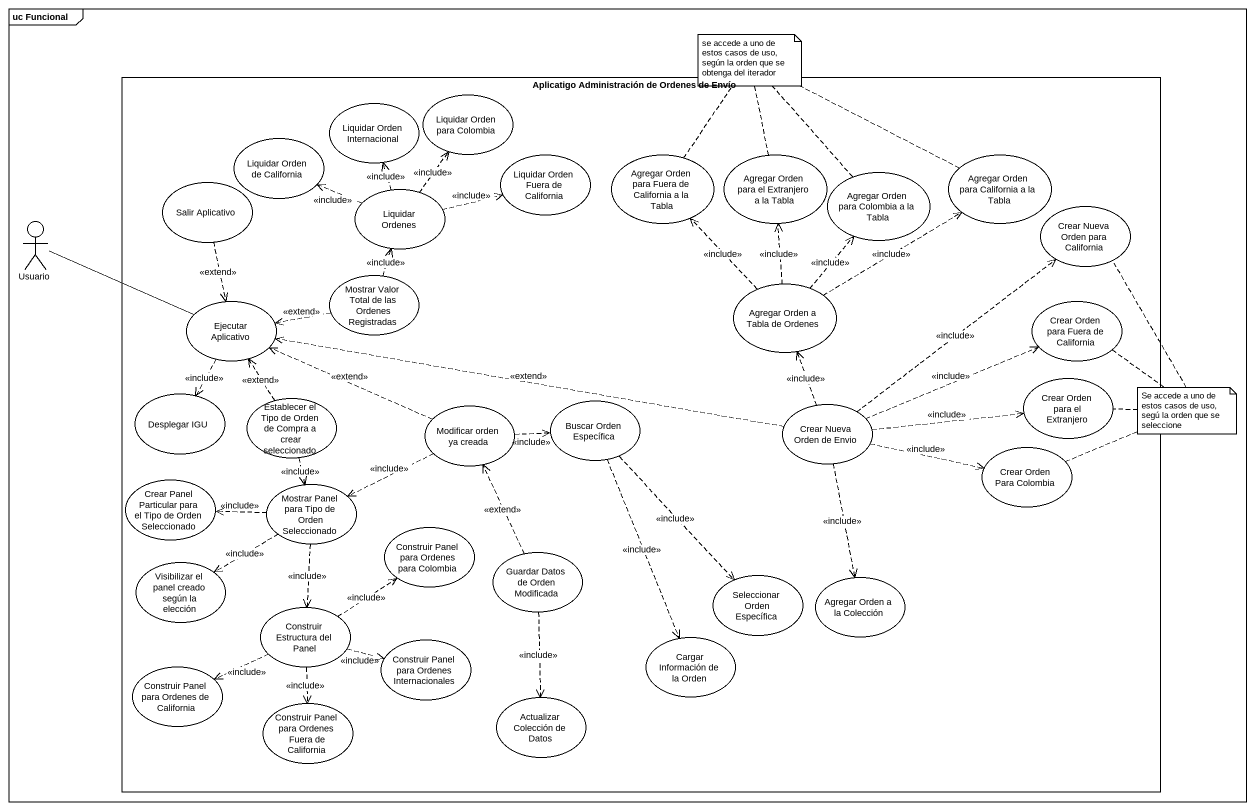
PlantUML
@startuml
mainframe uc Funcional
rectangle "Aplicatigo Administración de Ordenes de Envío" as Aplicatigo_Administración {
  usecase "Liquidar Orden Internacional" as Liquidar_Orden_Internacional
  usecase "Liquidar Orden para Colombia" as Liquidar_Orden_para_Colombia
  usecase "Liquidar Orden de California" as Liquidar_Orden_de_California
  usecase "Salir Aplicativo" as Salir_Aplicativo
  usecase "Liquidar Ordenes" as Liquidar_Ordenes
  usecase "Liquidar Orden Fuera de California" as Liquidar_Orden_Fuera_de
  usecase "Agregar Orden para Fuera de California a la Tabla" as Agregar_Orden_para_Fuera_de
  usecase "Agregar Orden para el Extranjero a la Tabla" as Agregar_Orden_para_el
  usecase "Agregar Orden para Colombia a la Tabla" as Agregar_Orden_para_Colombia
  usecase "Agregar Orden para California a la Tabla" as Agregar_Orden_para
  usecase "Crear Nueva Orden para California" as Crear_Nueva_Orden_para
  usecase "Ejecutar Aplicativo" as Ejecutar_Aplicativo
  usecase "Mostrar Valor Total de las Ordenes Registradas" as Mostrar_Valor_Total_de_las
  usecase "Agregar Orden a Tabla de Ordenes" as Agregar_Orden_a_Tabla_de
  usecase "Crear Orden para Fuera de California" as Crear_Orden_para_Fuera_de
  usecase "Crear Orden para el Extranjero" as Crear_Orden_para_el
  usecase "Desplegar IGU" as Desplegar_IGU
  usecase "Establecer el Tipo de Orden de Compra a crear seleccionado" as Establecer_el_Tipo_de_Orden
  usecase "Modificar orden ya creada" as Modificar_orden_ya_creada
  usecase "Buscar Orden Específica" as Buscar_Orden_Específica
  usecase "Crear Nueva Orden de Envio" as Crear_Nueva_Orden_de_Envio
  usecase "Crear Orden Para Colombia" as Crear_Orden_Para_Colombia
  usecase "Crear Panel Particular para el Tipo de Orden Seleccionado" as Crear_Panel_Particular_para
  usecase "Mostrar Panel para Tipo de Orden Seleccionado" as Mostrar_Panel_para_Tipo_de
  usecase "Construir Panel para Ordenes para Colombia" as Construir_Panel_para
  usecase "Visibilizar el panel creado según la elección" as Visibilizar_el_panel_creado
  usecase "Guardar Datos de Orden Modificada" as Guardar_Datos_de_Orden
  usecase "Seleccionar Orden Específica" as Seleccionar_Orden_Específica
  usecase "Agregar Orden a la Colección" as Agregar_Orden_a_la_Colección
  usecase "Construir Estructura del Panel" as Construir_Estructura_del
  usecase "Construir Panel para Ordenes Internacionales" as Construir_Panel_para_2
  usecase "Cargar Información de la Orden" as Cargar_Información_de_la
  usecase "Construir Panel para Ordenes de California" as Construir_Panel_para_3
  usecase "Construir Panel para Ordenes Fuera de California" as Construir_Panel_para_4
  usecase "Actualizar Colección de Datos" as Actualizar_Colección_de
}
actor Usuario
Salir_Aplicativo ..> Ejecutar_Aplicativo : <<extend>>
Liquidar_Ordenes .up.> Liquidar_Orden_Internacional : <<include>>
Liquidar_Ordenes .up.> Liquidar_Orden_para_Colombia : <<include>>
Liquidar_Ordenes .left.> Liquidar_Orden_de_California : <<include>>
Liquidar_Ordenes .right.> Liquidar_Orden_Fuera_de : <<include>>
Usuario -right- Ejecutar_Aplicativo
Ejecutar_Aplicativo ..> Desplegar_IGU : <<include>>
Mostrar_Valor_Total_de_las .up.> Liquidar_Ordenes : <<include>>
Mostrar_Valor_Total_de_las .left.> Ejecutar_Aplicativo : <<extend>>
Agregar_Orden_a_Tabla_de .up.> Agregar_Orden_para_Fuera_de : <<include>>
Agregar_Orden_a_Tabla_de .up.> Agregar_Orden_para_el : <<include>>
Agregar_Orden_a_Tabla_de .up.> Agregar_Orden_para_Colombia : <<include>>
Agregar_Orden_a_Tabla_de .up.> Agregar_Orden_para : <<include>>
Establecer_el_Tipo_de_Orden .up.> Ejecutar_Aplicativo : <<extend>>
Establecer_el_Tipo_de_Orden ..> Mostrar_Panel_para_Tipo_de : <<include>>
Modificar_orden_ya_creada .left.> Ejecutar_Aplicativo : <<extend>>
Modificar_orden_ya_creada .right.> Buscar_Orden_Específica : <<include>>
Modificar_orden_ya_creada .left.> Mostrar_Panel_para_Tipo_de : <<include>>
Buscar_Orden_Específica ..> Seleccionar_Orden_Específica : <<include>>
Buscar_Orden_Específica ..> Cargar_Información_de_la : <<include>>
Crear_Nueva_Orden_de_Envio .up.> Crear_Nueva_Orden_para : <<include>>
Crear_Nueva_Orden_de_Envio .left.> Ejecutar_Aplicativo : <<extend>>
Crear_Nueva_Orden_de_Envio .up.> Agregar_Orden_a_Tabla_de : <<include>>
Crear_Nueva_Orden_de_Envio .right.> Crear_Orden_para_Fuera_de : <<include>>
Crear_Nueva_Orden_de_Envio .right.> Crear_Orden_para_el : <<include>>
Crear_Nueva_Orden_de_Envio .right.> Crear_Orden_Para_Colombia : <<include>>
Crear_Nueva_Orden_de_Envio ..> Agregar_Orden_a_la_Colección : <<include>>
Mostrar_Panel_para_Tipo_de .left.> Crear_Panel_Particular_para : <<include>>
Mostrar_Panel_para_Tipo_de .left.> Visibilizar_el_panel_creado : <<include>>
Mostrar_Panel_para_Tipo_de ..> Construir_Estructura_del : <<include>>
Guardar_Datos_de_Orden .up.> Modificar_orden_ya_creada : <<extend>>
Guardar_Datos_de_Orden ..> Actualizar_Colección_de : <<include>>
Construir_Estructura_del .up.> Construir_Panel_para : <<include>>
Construir_Estructura_del .right.> Construir_Panel_para_2 : <<include>>
Construir_Estructura_del .left.> Construir_Panel_para_3 : <<include>>
Construir_Estructura_del ..> Construir_Panel_para_4 : <<include>>
note as N1
  se accede a uno de estos casos de uso, según la orden que se obtenga del iterador
end note
N1 .. Agregar_Orden_para
N1 .. Agregar_Orden_para_el
N1 .. Agregar_Orden_para_Colombia
N1 .. Agregar_Orden_para_Fuera_de
note as N2
  Se accede a uno de estos casos de uso, segú la orden que se seleccione
end note
N2 .. Crear_Nueva_Orden_para
N2 .. Crear_Orden_para_Fuera_de
N2 .. Crear_Orden_Para_Colombia
N2 .. Crear_Orden_para_el
@enduml
